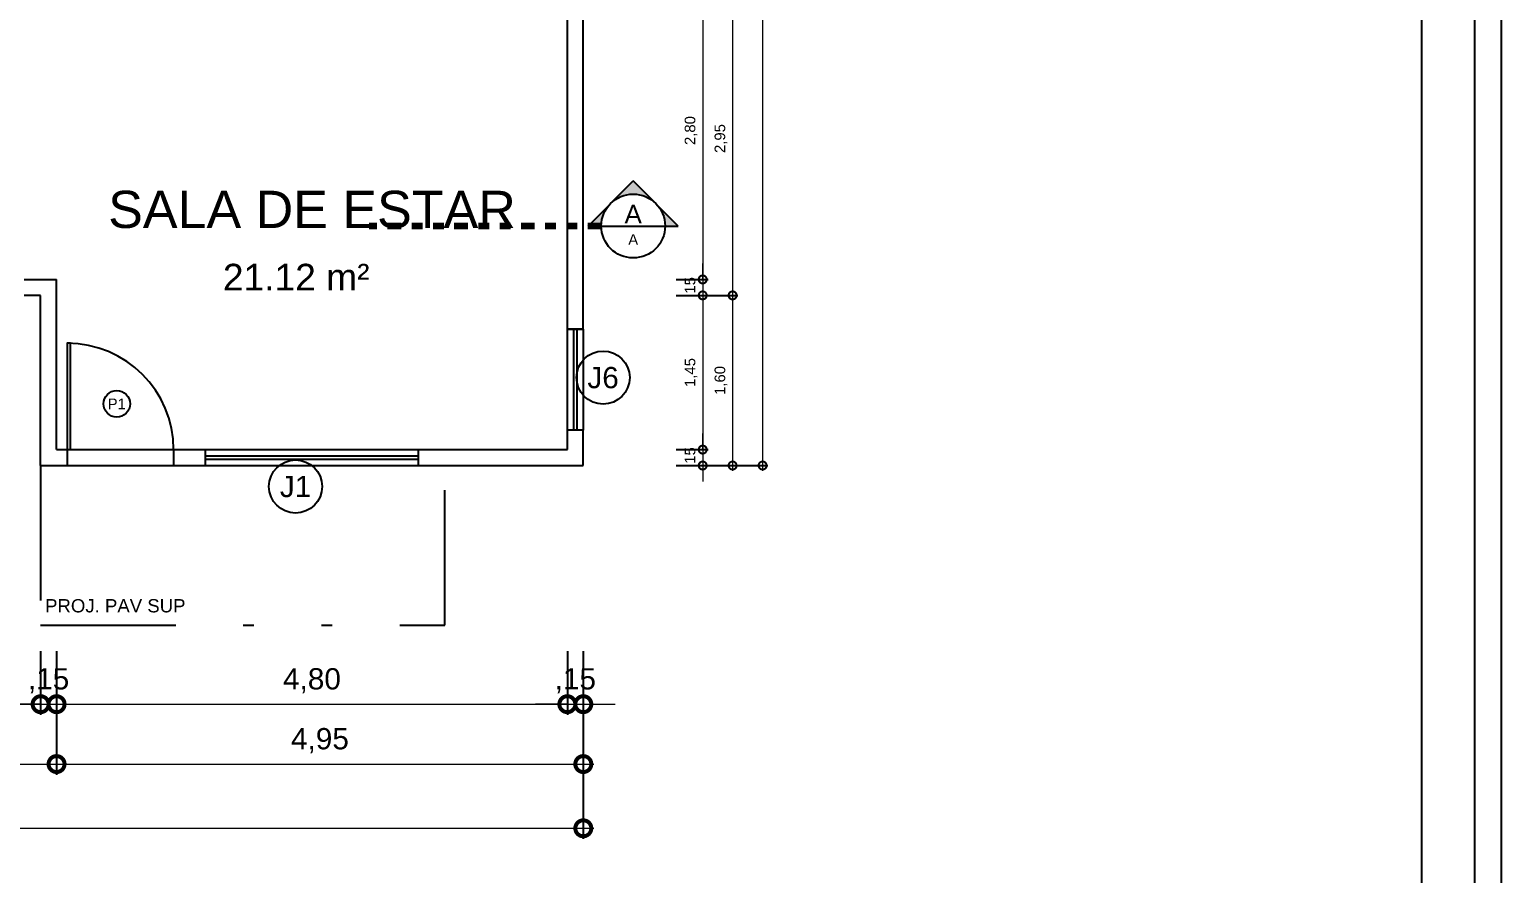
# Model space of a CAD drawing. Header units: metres. Extents: x -48 to 192, y -52 to 76.
# Drawn here: x 86.86 to 100.69, y 28 to 35.93 of the extents above; entities that cross this region are included whole.
import ezdxf
from ezdxf.enums import TextEntityAlignment as Align

# ---------------------------------------------------------------- set-up
doc = ezdxf.new("R2010")
doc.units = ezdxf.units.M
doc.header["$LTSCALE"] = 0.1
doc.linetypes.add('DIVIDE', pattern=[31.75, 12.7, -6.35, 0, -6.35, 0, -6.35])
doc.linetypes.add('DIVIDEX2', pattern=[63.5, 25.4, -12.7, 0, -12.7, 0, -12.7])
doc.layers.add('0_MRG_AUX', color=7, linetype='Continuous', true_color=0xecbcd1, plot=False)
for name, color, linetype in [('ARQ_ALV CT', 5, 'Continuous'), ('ARQ_ALV VS', 2, 'Continuous'), ('ARQ_CONC VS', 2, 'Continuous'), ('ARQ_ESQ CT', 30, 'Continuous'), ('ARQ_PISO', 1, 'Continuous'), ('ARQ_PROJ SUP', 1, 'DIVIDE'), ('ARQ_TXT 01', 1, 'Continuous'), ('MRG_EXTERNA', 1, 'Continuous'), ('MRG_INTERNA', 2, 'Continuous'), ('SIMB_01', 1, 'Continuous'), ('SIMB_02', 2, 'Continuous'), ('SIMB_PREENCHIMENTO', 253, 'Continuous'), ('SIMB_TXT', 1, 'Continuous')]:
    doc.layers.add(name, color=color, linetype=linetype)
doc.layers.add('ARQ_COTA_AZUL', color=5, linetype='Continuous', lineweight=20, true_color=0x0000ff)
doc.layers.add('SIMB_LCT', color=252, linetype='DIVIDEX2', lineweight=100)
doc.styles.add('Annot_2.5mm', font='arial.ttf', dxfattribs={"height": 2.5})
doc.styles.add('Annot_3.5mm', font='arial.ttf', dxfattribs={"height": 3.5})
doc.styles.add('cota', font='arial.ttf')
doc.styles.add('SIMB', font='arial.ttf')
doc.dimstyles.new('Info 01 - annot', dxfattribs={"dimtxt": 2, "dimasz": 3, "dimexe": 1, "dimexo": 1, "dimgap": 1, "dimtad": 1, "dimzin": 4, "dimtxsty": 'cota', "dimblk": 'DOTSMALL', "dimcen": 2, "dimdle": 1, "dimclrd": 256, "dimclre": 256, "dimclrt": 1, "dimazin": 2, "dimtfac": 0.09, "dimtix": 1, "dimtmove": 2, "dimatfit": 2, "dimfxl": 5, "dimfxlon": 1, "dimtolj": 1, "dimtzin": 4, "dimlwd": -1, "dimarcsym": 1})

# ---------------------------------------------------------------- blocks, each defined once
blk = doc.blocks.new('P80')
at = {"layer": 'ARQ_ALV CT'}
for p, q in [((0, 0), (0, -0.15)), ((1, 0), (1, -0.15))]:
    blk.add_line(p, q, dxfattribs=at)
at = {"layer": 'ARQ_ESQ CT'}
blk.add_lwpolyline([(0, 0), (0.03, 0), (0.03, 1), (0, 1)], close=True, dxfattribs=at)
at = {"layer": 'ARQ_PISO'}
for p, q in [((0, 0), (1, 0)), ((0, -0.15), (1, -0.15))]:
    blk.add_line(p, q, dxfattribs=at)
blk.add_arc((0, 0), 1, 0, 90, dxfattribs=at)
blk = doc.blocks.new('COD_ESQ')
at = {"layer": 'SIMB_02'}
blk.add_circle((0, 0), 2.5, dxfattribs=at)
at = {"layer": 'SIMB_TXT', "style": 'SIMB'}
blk.add_attdef('CDESQ', text='', height=2, dxfattribs=at).set_placement((0, 0), align=Align.MIDDLE_CENTER)
blk = doc.blocks.new('_DotSmall')
at = {"color": 0, "linetype": 'ByBlock', "const_width": 0.5}
blk.add_lwpolyline([(-0.0625, 0, 1), (0.0625, 0, 1)], format="xyb", close=True, dxfattribs=at)
blk = doc.blocks.new('*D18')
at = {"layer": 'ARQ_COTA_AZUL', "lineweight": -2, "transparency": 16777216}
for p, q in [((84.011, 30.088), (84.011, 29.488)), ((86.961, 30.088), (86.961, 29.488))]:
    blk.add_line(p, q, dxfattribs=at)
at = {"layer": 'ARQ_COTA_AZUL', "transparency": 16777216}
blk.add_line((83.911, 29.588), (87.061, 29.588), dxfattribs=at)
at = {"layer": 'ARQ_COTA_AZUL', "transparency": 16777216, "xscale": 0.3, "yscale": 0.3, "zscale": 0.3, "rotation": 180}
blk.add_blockref('_DotSmall', (84.011, 29.588), dxfattribs=at)
at = {"layer": 'ARQ_COTA_AZUL', "transparency": 16777216, "xscale": 0.3, "yscale": 0.3, "zscale": 0.3}
blk.add_blockref('_DotSmall', (86.961, 29.588), dxfattribs=at)
at = {"layer": 'ARQ_COTA_AZUL', "color": 1, "transparency": 16777216, "insert": (85.486, 29.808), "char_height": 0.2, "attachment_point": 5, "style": 'cota'}
blk.add_mtext('\\A1;2,95', dxfattribs=at)
blk = doc.blocks.new('*D19')
at = {"layer": 'ARQ_COTA_AZUL', "lineweight": -2, "transparency": 16777216}
for p, q in [((86.961, 30.088), (86.961, 29.488)), ((87.111, 30.088), (87.111, 29.488))]:
    blk.add_line(p, q, dxfattribs=at)
at = {"layer": 'ARQ_COTA_AZUL', "transparency": 16777216}
for p, q in [((86.961, 29.588), (86.661, 29.588)), ((86.961, 29.588), (87.111, 29.588)), ((87.111, 29.588), (87.411, 29.588))]:
    blk.add_line(p, q, dxfattribs=at)
at = {"layer": 'ARQ_COTA_AZUL', "transparency": 16777216, "xscale": 0.3, "yscale": 0.3, "zscale": 0.3}
blk.add_blockref('_DotSmall', (86.961, 29.588), dxfattribs=at)
at = {"layer": 'ARQ_COTA_AZUL', "transparency": 16777216, "xscale": 0.3, "yscale": 0.3, "zscale": 0.3, "rotation": 180}
blk.add_blockref('_DotSmall', (87.111, 29.588), dxfattribs=at)
at = {"layer": 'ARQ_COTA_AZUL', "color": 1, "transparency": 16777216, "insert": (87.036, 29.808), "char_height": 0.2, "attachment_point": 5, "style": 'cota'}
blk.add_mtext('\\A1;,15', dxfattribs=at)
blk = doc.blocks.new('*D20')
at = {"layer": 'ARQ_COTA_AZUL', "lineweight": -2, "transparency": 16777216}
for p, q in [((87.111, 30.088), (87.111, 29.488)), ((91.911, 30.088), (91.911, 29.488))]:
    blk.add_line(p, q, dxfattribs=at)
at = {"layer": 'ARQ_COTA_AZUL', "transparency": 16777216}
blk.add_line((87.011, 29.588), (92.011, 29.588), dxfattribs=at)
at = {"layer": 'ARQ_COTA_AZUL', "transparency": 16777216, "xscale": 0.3, "yscale": 0.3, "zscale": 0.3, "rotation": 180}
blk.add_blockref('_DotSmall', (87.111, 29.588), dxfattribs=at)
at = {"layer": 'ARQ_COTA_AZUL', "transparency": 16777216, "xscale": 0.3, "yscale": 0.3, "zscale": 0.3}
blk.add_blockref('_DotSmall', (91.911, 29.588), dxfattribs=at)
at = {"layer": 'ARQ_COTA_AZUL', "color": 1, "transparency": 16777216, "insert": (89.511, 29.808), "char_height": 0.2, "attachment_point": 5, "style": 'cota'}
blk.add_mtext('\\A1;4,80', dxfattribs=at)
blk = doc.blocks.new('*D21')
at = {"layer": 'ARQ_COTA_AZUL', "lineweight": -2, "transparency": 16777216}
for p, q in [((91.911, 30.088), (91.911, 29.488)), ((92.061, 30.088), (92.061, 29.488))]:
    blk.add_line(p, q, dxfattribs=at)
at = {"layer": 'ARQ_COTA_AZUL', "transparency": 16777216}
for p, q in [((91.911, 29.588), (91.611, 29.588)), ((91.911, 29.588), (92.061, 29.588)), ((92.061, 29.588), (92.361, 29.588))]:
    blk.add_line(p, q, dxfattribs=at)
at = {"layer": 'ARQ_COTA_AZUL', "transparency": 16777216, "xscale": 0.3, "yscale": 0.3, "zscale": 0.3}
blk.add_blockref('_DotSmall', (91.911, 29.588), dxfattribs=at)
at = {"layer": 'ARQ_COTA_AZUL', "transparency": 16777216, "xscale": 0.3, "yscale": 0.3, "zscale": 0.3, "rotation": 180}
blk.add_blockref('_DotSmall', (92.061, 29.588), dxfattribs=at)
at = {"layer": 'ARQ_COTA_AZUL', "color": 1, "transparency": 16777216, "insert": (91.986, 29.808), "char_height": 0.2, "attachment_point": 5, "style": 'cota'}
blk.add_mtext('\\A1;,15', dxfattribs=at)
blk = doc.blocks.new('*D24')
at = {"layer": 'ARQ_COTA_AZUL', "lineweight": -2, "transparency": 16777216}
for p, q in [((84.011, 29.525), (84.011, 28.925)), ((87.111, 29.525), (87.111, 28.925))]:
    blk.add_line(p, q, dxfattribs=at)
at = {"layer": 'ARQ_COTA_AZUL', "transparency": 16777216}
blk.add_line((83.911, 29.025), (87.211, 29.025), dxfattribs=at)
at = {"layer": 'ARQ_COTA_AZUL', "transparency": 16777216, "xscale": 0.3, "yscale": 0.3, "zscale": 0.3, "rotation": 180}
blk.add_blockref('_DotSmall', (84.011, 29.025), dxfattribs=at)
at = {"layer": 'ARQ_COTA_AZUL', "transparency": 16777216, "xscale": 0.3, "yscale": 0.3, "zscale": 0.3}
blk.add_blockref('_DotSmall', (87.111, 29.025), dxfattribs=at)
at = {"layer": 'ARQ_COTA_AZUL', "color": 1, "transparency": 16777216, "insert": (85.561, 29.245), "char_height": 0.2, "attachment_point": 5, "style": 'cota'}
blk.add_mtext('\\A1;3,10', dxfattribs=at)
blk = doc.blocks.new('*D25')
at = {"layer": 'ARQ_COTA_AZUL', "lineweight": -2, "transparency": 16777216}
for p, q in [((87.111, 29.525), (87.111, 28.925)), ((92.061, 29.525), (92.061, 28.925))]:
    blk.add_line(p, q, dxfattribs=at)
at = {"layer": 'ARQ_COTA_AZUL', "transparency": 16777216}
blk.add_line((87.011, 29.025), (92.161, 29.025), dxfattribs=at)
at = {"layer": 'ARQ_COTA_AZUL', "transparency": 16777216, "xscale": 0.3, "yscale": 0.3, "zscale": 0.3, "rotation": 180}
blk.add_blockref('_DotSmall', (87.111, 29.025), dxfattribs=at)
at = {"layer": 'ARQ_COTA_AZUL', "transparency": 16777216, "xscale": 0.3, "yscale": 0.3, "zscale": 0.3}
blk.add_blockref('_DotSmall', (92.061, 29.025), dxfattribs=at)
at = {"layer": 'ARQ_COTA_AZUL', "color": 1, "transparency": 16777216, "insert": (89.586, 29.245), "char_height": 0.2, "attachment_point": 5, "style": 'cota'}
blk.add_mtext('\\A1;4,95', dxfattribs=at)
blk = doc.blocks.new('*D26')
at = {"layer": 'ARQ_COTA_AZUL', "lineweight": -2, "transparency": 16777216}
for p, q in [((77.961, 28.921), (77.961, 28.321)), ((92.061, 28.921), (92.061, 28.321))]:
    blk.add_line(p, q, dxfattribs=at)
at = {"layer": 'ARQ_COTA_AZUL', "transparency": 16777216}
blk.add_line((77.861, 28.421), (92.161, 28.421), dxfattribs=at)
at = {"layer": 'ARQ_COTA_AZUL', "transparency": 16777216, "xscale": 0.3, "yscale": 0.3, "zscale": 0.3, "rotation": 180}
blk.add_blockref('_DotSmall', (77.961, 28.421), dxfattribs=at)
at = {"layer": 'ARQ_COTA_AZUL', "transparency": 16777216, "xscale": 0.3, "yscale": 0.3, "zscale": 0.3}
blk.add_blockref('_DotSmall', (92.061, 28.421), dxfattribs=at)
at = {"layer": 'ARQ_COTA_AZUL', "color": 1, "transparency": 16777216, "insert": (85.011, 28.641), "char_height": 0.2, "attachment_point": 5, "style": 'cota'}
blk.add_mtext('\\A1;14,10', dxfattribs=at)
blk = doc.blocks.new('*D91')
at = {"layer": 'ARQ_COTA_AZUL', "transparency": 16777216}
blk.add_line((76.963, 33.482), (76.963, 31.932), dxfattribs=at)
at = {"layer": 'ARQ_COTA_AZUL', "lineweight": -2, "transparency": 16777216}
for p, q in [((77.213, 33.432), (76.913, 33.432)), ((77.213, 31.982), (76.913, 31.982))]:
    blk.add_line(p, q, dxfattribs=at)
at = {"layer": 'ARQ_COTA_AZUL', "transparency": 16777216, "xscale": 0.15, "yscale": 0.15, "zscale": 0.15}
for p, rotation in [((76.963, 33.432), 90), ((76.963, 31.982), 270)]:
    blk.add_blockref('_DotSmall', p, dxfattribs=dict(at, rotation=rotation))
at = {"layer": 'ARQ_COTA_AZUL', "color": 1, "transparency": 16777216, "insert": (76.853, 32.707), "char_height": 0.1, "attachment_point": 5, "rotation": 90, "style": 'cota'}
blk.add_mtext('\\A1;1,45', dxfattribs=at)
blk = doc.blocks.new('*D93')
at = {"layer": 'ARQ_COTA_AZUL', "transparency": 16777216}
for p, q in [((76.963, 31.982), (76.963, 32.132)), ((76.963, 31.982), (76.963, 31.832)), ((76.963, 31.832), (76.963, 31.682))]:
    blk.add_line(p, q, dxfattribs=at)
at = {"layer": 'ARQ_COTA_AZUL', "lineweight": -2, "transparency": 16777216}
for p, q in [((77.213, 31.982), (76.913, 31.982)), ((77.213, 31.832), (76.913, 31.832))]:
    blk.add_line(p, q, dxfattribs=at)
at = {"layer": 'ARQ_COTA_AZUL', "transparency": 16777216, "xscale": 0.15, "yscale": 0.15, "zscale": 0.15}
for p, rotation in [((76.963, 31.982), 270), ((76.963, 31.832), 90)]:
    blk.add_blockref('_DotSmall', p, dxfattribs=dict(at, rotation=rotation))
at = {"layer": 'ARQ_COTA_AZUL', "color": 1, "transparency": 16777216, "insert": (76.853, 31.907), "char_height": 0.1, "attachment_point": 5, "rotation": 90, "style": 'cota'}
blk.add_mtext('\\A1;,15', dxfattribs=at)
blk = doc.blocks.new('*D96')
at = {"layer": 'ARQ_COTA_AZUL', "transparency": 16777216}
blk.add_line((76.693, 33.482), (76.693, 31.782), dxfattribs=at)
at = {"layer": 'ARQ_COTA_AZUL', "lineweight": -2, "transparency": 16777216}
for p, q in [((76.943, 33.432), (76.643, 33.432)), ((76.943, 31.832), (76.643, 31.832))]:
    blk.add_line(p, q, dxfattribs=at)
at = {"layer": 'ARQ_COTA_AZUL', "transparency": 16777216, "xscale": 0.15, "yscale": 0.15, "zscale": 0.15}
for p, rotation in [((76.693, 33.432), 90), ((76.693, 31.832), 270)]:
    blk.add_blockref('_DotSmall', p, dxfattribs=dict(at, rotation=rotation))
at = {"layer": 'ARQ_COTA_AZUL', "color": 1, "transparency": 16777216, "insert": (76.583, 32.632), "char_height": 0.1, "attachment_point": 5, "rotation": 90, "style": 'cota'}
blk.add_mtext('\\A1;1,60', dxfattribs=at)
blk = doc.blocks.new('*D97')
at = {"layer": 'ARQ_COTA_AZUL', "lineweight": -2, "transparency": 16777216}
for p, q in [((76.638, 40.482), (76.338, 40.482)), ((76.638, 31.832), (76.338, 31.832))]:
    blk.add_line(p, q, dxfattribs=at)
at = {"layer": 'ARQ_COTA_AZUL', "transparency": 16777216}
blk.add_line((76.388, 40.532), (76.388, 31.782), dxfattribs=at)
at = {"layer": 'ARQ_COTA_AZUL', "transparency": 16777216, "xscale": 0.15, "yscale": 0.15, "zscale": 0.15}
for p, rotation in [((76.388, 40.482), 90), ((76.388, 31.832), 270)]:
    blk.add_blockref('_DotSmall', p, dxfattribs=dict(at, rotation=rotation))
at = {"layer": 'ARQ_COTA_AZUL', "color": 1, "transparency": 16777216, "insert": (76.278, 36.157), "char_height": 0.1, "attachment_point": 5, "rotation": 90, "style": 'cota'}
blk.add_mtext('\\A1;8,65', dxfattribs=at)
blk = doc.blocks.new('*D101')
at = {"layer": 'ARQ_COTA_AZUL', "transparency": 16777216}
blk.add_line((93.183, 36.432), (93.183, 33.532), dxfattribs=at)
at = {"layer": 'ARQ_COTA_AZUL', "lineweight": -2, "transparency": 16777216}
for p, q in [((92.933, 36.382), (93.233, 36.382)), ((92.933, 33.582), (93.233, 33.582))]:
    blk.add_line(p, q, dxfattribs=at)
at = {"layer": 'ARQ_COTA_AZUL', "transparency": 16777216, "xscale": 0.15, "yscale": 0.15, "zscale": 0.15}
for p, rotation in [((93.183, 36.382), 90), ((93.183, 33.582), 270)]:
    blk.add_blockref('_DotSmall', p, dxfattribs=dict(at, rotation=rotation))
at = {"layer": 'ARQ_COTA_AZUL', "color": 1, "transparency": 16777216, "insert": (93.073, 34.982), "char_height": 0.1, "attachment_point": 5, "rotation": 90, "style": 'cota'}
blk.add_mtext('\\A1;2,80', dxfattribs=at)
blk = doc.blocks.new('*D102')
at = {"layer": 'ARQ_COTA_AZUL', "transparency": 16777216}
for p, q in [((93.183, 33.582), (93.183, 33.732)), ((93.183, 33.582), (93.183, 33.432)), ((93.183, 33.432), (93.183, 33.282))]:
    blk.add_line(p, q, dxfattribs=at)
at = {"layer": 'ARQ_COTA_AZUL', "lineweight": -2, "transparency": 16777216}
for p, q in [((92.933, 33.582), (93.233, 33.582)), ((92.933, 33.432), (93.233, 33.432))]:
    blk.add_line(p, q, dxfattribs=at)
at = {"layer": 'ARQ_COTA_AZUL', "transparency": 16777216, "xscale": 0.15, "yscale": 0.15, "zscale": 0.15}
for p, rotation in [((93.183, 33.582), 270), ((93.183, 33.432), 90)]:
    blk.add_blockref('_DotSmall', p, dxfattribs=dict(at, rotation=rotation))
at = {"layer": 'ARQ_COTA_AZUL', "color": 1, "transparency": 16777216, "insert": (93.073, 33.507), "char_height": 0.1, "attachment_point": 5, "rotation": 90, "style": 'cota'}
blk.add_mtext('\\A1;,15', dxfattribs=at)
blk = doc.blocks.new('*D103')
at = {"layer": 'ARQ_COTA_AZUL', "transparency": 16777216}
blk.add_line((93.183, 33.482), (93.183, 31.932), dxfattribs=at)
at = {"layer": 'ARQ_COTA_AZUL', "lineweight": -2, "transparency": 16777216}
for p, q in [((92.933, 33.432), (93.233, 33.432)), ((92.933, 31.982), (93.233, 31.982))]:
    blk.add_line(p, q, dxfattribs=at)
at = {"layer": 'ARQ_COTA_AZUL', "transparency": 16777216, "xscale": 0.15, "yscale": 0.15, "zscale": 0.15}
for p, rotation in [((93.183, 33.432), 90), ((93.183, 31.982), 270)]:
    blk.add_blockref('_DotSmall', p, dxfattribs=dict(at, rotation=rotation))
at = {"layer": 'ARQ_COTA_AZUL', "color": 1, "transparency": 16777216, "insert": (93.073, 32.707), "char_height": 0.1, "attachment_point": 5, "rotation": 90, "style": 'cota'}
blk.add_mtext('\\A1;1,45', dxfattribs=at)
blk = doc.blocks.new('*D104')
at = {"layer": 'ARQ_COTA_AZUL', "transparency": 16777216}
for p, q in [((93.183, 31.982), (93.183, 32.132)), ((93.183, 31.982), (93.183, 31.832)), ((93.183, 31.832), (93.183, 31.682))]:
    blk.add_line(p, q, dxfattribs=at)
at = {"layer": 'ARQ_COTA_AZUL', "lineweight": -2, "transparency": 16777216}
for p, q in [((92.933, 31.982), (93.233, 31.982)), ((92.933, 31.832), (93.233, 31.832))]:
    blk.add_line(p, q, dxfattribs=at)
at = {"layer": 'ARQ_COTA_AZUL', "transparency": 16777216, "xscale": 0.15, "yscale": 0.15, "zscale": 0.15}
for p, rotation in [((93.183, 31.982), 270), ((93.183, 31.832), 90)]:
    blk.add_blockref('_DotSmall', p, dxfattribs=dict(at, rotation=rotation))
at = {"layer": 'ARQ_COTA_AZUL', "color": 1, "transparency": 16777216, "insert": (93.073, 31.907), "char_height": 0.1, "attachment_point": 5, "rotation": 90, "style": 'cota'}
blk.add_mtext('\\A1;,15', dxfattribs=at)
blk = doc.blocks.new('*D106')
at = {"layer": 'ARQ_COTA_AZUL', "transparency": 16777216}
blk.add_line((93.464, 36.432), (93.464, 33.382), dxfattribs=at)
at = {"layer": 'ARQ_COTA_AZUL', "lineweight": -2, "transparency": 16777216}
for p, q in [((93.214, 36.382), (93.514, 36.382)), ((93.214, 33.432), (93.514, 33.432))]:
    blk.add_line(p, q, dxfattribs=at)
at = {"layer": 'ARQ_COTA_AZUL', "transparency": 16777216, "xscale": 0.15, "yscale": 0.15, "zscale": 0.15}
for p, rotation in [((93.464, 36.382), 90), ((93.464, 33.432), 270)]:
    blk.add_blockref('_DotSmall', p, dxfattribs=dict(at, rotation=rotation))
at = {"layer": 'ARQ_COTA_AZUL', "color": 1, "transparency": 16777216, "insert": (93.354, 34.907), "char_height": 0.1, "attachment_point": 5, "rotation": 90, "style": 'cota'}
blk.add_mtext('\\A1;2,95', dxfattribs=at)
blk = doc.blocks.new('*D107')
at = {"layer": 'ARQ_COTA_AZUL', "transparency": 16777216}
blk.add_line((93.464, 33.482), (93.464, 31.782), dxfattribs=at)
at = {"layer": 'ARQ_COTA_AZUL', "lineweight": -2, "transparency": 16777216}
for p, q in [((93.214, 33.432), (93.514, 33.432)), ((93.214, 31.832), (93.514, 31.832))]:
    blk.add_line(p, q, dxfattribs=at)
at = {"layer": 'ARQ_COTA_AZUL', "transparency": 16777216, "xscale": 0.15, "yscale": 0.15, "zscale": 0.15}
for p, rotation in [((93.464, 33.432), 90), ((93.464, 31.832), 270)]:
    blk.add_blockref('_DotSmall', p, dxfattribs=dict(at, rotation=rotation))
at = {"layer": 'ARQ_COTA_AZUL', "color": 1, "transparency": 16777216, "insert": (93.354, 32.632), "char_height": 0.1, "attachment_point": 5, "rotation": 90, "style": 'cota'}
blk.add_mtext('\\A1;1,60', dxfattribs=at)
blk = doc.blocks.new('*D108')
at = {"layer": 'ARQ_COTA_AZUL', "lineweight": -2, "transparency": 16777216}
for p, q in [((93.496, 40.482), (93.796, 40.482)), ((93.496, 31.832), (93.796, 31.832))]:
    blk.add_line(p, q, dxfattribs=at)
at = {"layer": 'ARQ_COTA_AZUL', "transparency": 16777216}
blk.add_line((93.746, 40.532), (93.746, 31.782), dxfattribs=at)
at = {"layer": 'ARQ_COTA_AZUL', "transparency": 16777216, "xscale": 0.15, "yscale": 0.15, "zscale": 0.15}
for p, rotation in [((93.746, 40.482), 90), ((93.746, 31.832), 270)]:
    blk.add_blockref('_DotSmall', p, dxfattribs=dict(at, rotation=rotation))
at = {"layer": 'ARQ_COTA_AZUL', "color": 1, "transparency": 16777216, "insert": (93.636, 36.157), "char_height": 0.1, "attachment_point": 5, "rotation": 90, "style": 'cota'}
blk.add_mtext('\\A1;8,65', dxfattribs=at)
blk = doc.blocks.new('FORMATO_A2mmD')
at = {"layer": '0_MRG_AUX'}
blk.add_lwpolyline([(5, -5), (5, 425), (-599, 425), (-599, -5)], close=True, dxfattribs=at)
at = {"layer": 'MRG_EXTERNA'}
blk.add_lwpolyline([(0, 0), (0, 420), (-594, 420), (-594, 0)], close=True, dxfattribs=at)
at = {"layer": 'MRG_INTERNA'}
blk.add_lwpolyline([(-569, 410), (-569, 10), (-10, 10), (-10, 410)], close=True, dxfattribs=at)
blk = doc.blocks.new('*U180')
at = {"layer": 'SIMB_PREENCHIMENTO', "transparency": 33554587}
h = blk.add_hatch(color=256, dxfattribs=at)
h.dxf.hatch_style = 1
h.paths.add_polyline_path([(0, 8.48), (-4.15, 4.33, -0.401827), (4.15, 4.33)])
h = blk.add_hatch(color=256, dxfattribs=at)
h.dxf.hatch_style = 1
h.paths.add_polyline_path([(-4.33, 4.15), (-8.48, 0), (-6, 0, -0.193399)])
h = blk.add_hatch(color=256, dxfattribs=at)
h.dxf.hatch_style = 1
h.paths.add_polyline_path([(4.33, 4.15, -0.193399), (6, 0), (8.48, 0)])
at = {"layer": 'SIMB_01'}
for p, q in [((-8.48, 0), (0, 8.48)), ((8.48, 0), (0, 8.48)), ((-6, 0), (-8.48, 0)), ((-6, 0), (6, 0)), ((6, 0), (8.48, 0))]:
    blk.add_line(p, q, dxfattribs=at)
blk.add_circle((0, 0), 6, dxfattribs=at)
at = {"layer": 'SIMB_LCT'}
blk.add_line((-6, 0), (-49.63, 0), dxfattribs=at)
at = {"layer": 'SIMB_TXT', "style": 'SIMB'}
for tag, height, p in [('000', 3.5, (0, 2.25)), ('999', 2, (0, -2.53))]:
    blk.add_attdef(tag, text='', height=height, dxfattribs=at).set_placement(p, align=Align.MIDDLE_CENTER)

msp = doc.modelspace()

# ---------------------------------------------------------------- linework, layer by layer
at = {"layer": 'ARQ_ALV CT'}
for p, q in [((92.061, 33.114), (92.061, 36.532)), ((91.911, 33.114), (91.911, 36.382)), ((86.807, 33.582), (87.111, 33.582)), ((87.111, 31.982), (87.111, 33.582)), ((86.961, 33.432), (86.807, 33.432)), ((86.961, 31.832), (86.961, 33.432)), ((92.061, 33.114), (91.911, 33.114)), ((91.911, 33.114), (92.061, 33.114)), ((91.911, 31.982), (91.911, 32.164)), ((92.061, 32.164), (91.911, 32.164)), ((92.061, 31.832), (92.061, 32.164)), ((87.111, 31.982), (87.211, 31.982)), ((88.211, 31.982), (88.511, 31.982)), ((88.511, 31.832), (88.511, 31.982)), ((90.511, 31.832), (90.511, 31.982)), ((90.511, 31.982), (91.911, 31.982)), ((86.961, 31.832), (87.211, 31.832)), ((88.211, 31.832), (88.511, 31.832)), ((90.511, 31.832), (92.061, 31.832))]:
    msp.add_line(p, q, dxfattribs=at)
at = {"layer": 'ARQ_ALV VS'}
for p, q in [((91.911, 32.164), (91.911, 33.114)), ((92.061, 33.114), (92.061, 32.164)), ((88.511, 31.982), (90.511, 31.982)), ((88.511, 31.832), (90.511, 31.832))]:
    msp.add_line(p, q, dxfattribs=at)
at = {"layer": 'ARQ_ESQ CT'}
for p, q in [((91.971, 32.164), (91.971, 33.114)), ((92.001, 33.114), (92.001, 32.164)), ((88.511, 31.922), (90.511, 31.922)), ((88.511, 31.892), (90.511, 31.892))]:
    msp.add_line(p, q, dxfattribs=at)
at = {"layer": 'ARQ_PROJ SUP'}
for p, q in [((86.961, 31.832), (86.961, 30.332)), ((90.761, 30.332), (90.761, 31.832)), ((86.961, 30.332), (90.761, 30.332))]:
    msp.add_line(p, q, dxfattribs=at)

# ---------------------------------------------------------------- block references
at = {"layer": 'ARQ_ALV CT'}
for p, xscale, yscale, zscale, values in [((92.247, 32.659), 0.1, 0.1, 0.1, {'CDESQ': 'J6'}), ((87.677, 32.412), 0.05, 0.05, 0.05, {'CDESQ': 'P1'}), ((89.357, 31.635), 0.1, 0.1, 0.1, {'CDESQ': 'J1'})]:
    msp.add_blockref('COD_ESQ', p, dxfattribs=dict(at, xscale=xscale, yscale=yscale, zscale=zscale)).add_auto_attribs(values)
at = {"layer": 'ARQ_CONC VS', "xscale": 0.05, "yscale": 0.05, "zscale": 0.05}
msp.add_blockref('FORMATO_A2mmD', (100.44, 24.557), dxfattribs=at)
msp.add_blockref('*U180', (92.53, 34.084), dxfattribs=at).add_auto_attribs({'999': 'A', '000': 'A'})
at = {"layer": 'ARQ_PISO'}
msp.add_blockref('P80', (87.211, 31.982), dxfattribs=at)

# ---------------------------------------------------------------- texts
at = {"layer": 'ARQ_TXT 01', "attachment_point": 1}
for s, insert, char_height, width, style in [('SALA DE ESTAR', (87.596, 34.416), 0.35, 3.95157, 'Annot_3.5mm'), ('21.12 m² ', (88.674, 33.729), 0.25, 1.55876, 'Annot_2.5mm'), ('PROJ. PAV SUP', (87.003, 30.576), 0.125, 1.9339, 'Annot_2.5mm')]:
    msp.add_mtext(s, dxfattribs=dict(at, insert=insert, char_height=char_height, width=width, style=style))

# ---------------------------------------------------------------- dimensions: what is measured, and where the dimension line sits
at = {"layer": 'ARQ_COTA_AZUL'}
for base, p1, p2, picture, middle in [((76.388, 31.832), (86.961, 40.482), (86.961, 31.832), '*D97', (76.278, 36.157)), ((93.746, 31.832), (90.761, 40.482), (92.061, 31.832), '*D108', (93.636, 36.157)), ((93.464, 33.432), (91.911, 36.382), (86.961, 33.432), '*D106', (93.354, 34.907)), ((93.183, 33.582), (90.761, 36.382), (87.111, 33.582), '*D101', (93.073, 34.982)), ((93.183, 33.432), (87.111, 33.582), (86.961, 33.432), '*D102', (93.073, 33.507)), ((76.693, 31.832), (80.561, 33.432), (86.961, 31.832), '*D96', (76.583, 32.632)), ((76.963, 31.982), (80.561, 33.432), (87.111, 31.982), '*D91', (76.853, 32.707)), ((93.183, 31.982), (86.961, 33.432), (91.911, 31.982), '*D103', (93.073, 32.707)), ((93.464, 31.832), (86.961, 33.432), (92.061, 31.832), '*D107', (93.354, 32.632)), ((76.963, 31.832), (87.111, 31.982), (86.961, 31.832), '*D93', (76.853, 31.907)), ((93.183, 31.832), (91.911, 31.982), (92.061, 31.832), '*D104', (93.073, 31.907))]:
    dim = msp.add_linear_dim(base=base, p1=p1, p2=p2, angle=90, dimstyle='Info 01 - annot', dxfattribs=at)
    dim.commit()
    dim.dimension.update_dxf_attribs({"geometry": picture, "text_midpoint": middle})
for base, p1, p2, picture, middle in [((92.061, 28.421), (77.961, 35.782), (92.061, 35.782), '*D26', (85.011, 28.641)), ((86.961, 29.588), (84.011, 35.429), (86.961, 33.079), '*D18', (85.486, 29.808)), ((87.111, 29.025), (84.011, 35.429), (87.111, 33.229), '*D24', (85.561, 29.245)), ((92.061, 29.025), (87.111, 33.229), (92.061, 32.761), '*D25', (89.586, 29.245)), ((87.111, 29.588), (86.961, 33.079), (87.111, 33.079), '*D19', (87.036, 29.808)), ((91.911, 29.588), (87.111, 33.079), (91.911, 32.761), '*D20', (89.511, 29.808)), ((92.061, 29.588), (91.911, 32.761), (92.061, 32.761), '*D21', (91.986, 29.808))]:
    dim = msp.add_linear_dim(base=base, p1=p1, p2=p2, dimstyle='Info 01 - annot', dxfattribs=at)
    dim.commit()
    dim.dimension.update_dxf_attribs({"geometry": picture, "text_midpoint": middle})

doc.saveas('drawing.dxf')
